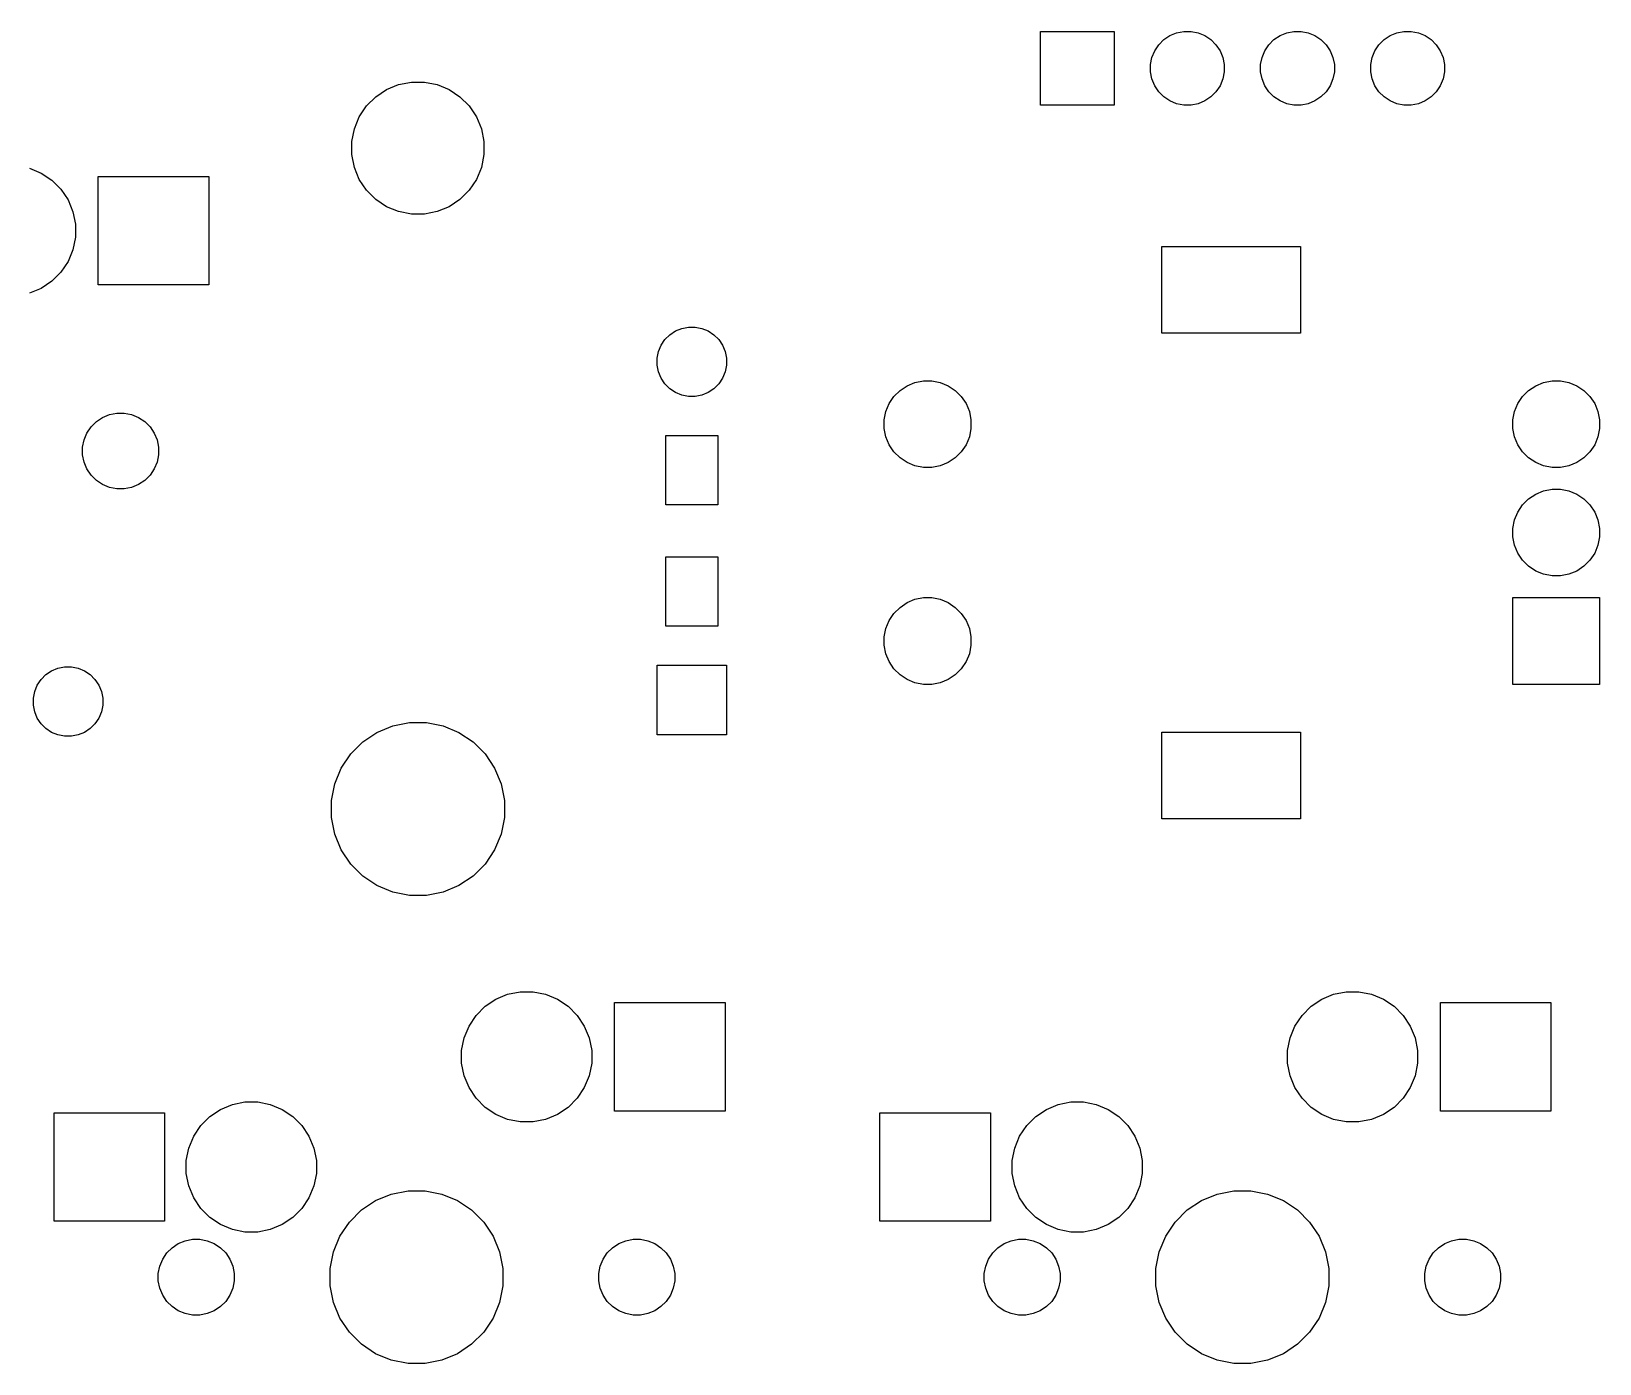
# Model space of a CAD drawing. Extents: x 49 to 351, y -118 to -25.
# Drawn here: x 314.97 to 351.14, y -92.48 to -61.76 of the extents above; entities that cross this region are included whole.
import ezdxf

# ---------------------------------------------------------------- set-up
doc = ezdxf.new("R2010")
doc.units = 0
doc.layers.add('BLACK', color=7, linetype='CONTINUOUS')

msp = doc.modelspace()

# ---------------------------------------------------------------- linework, layer by layer
at = {"layer": 'BLACK', "linetype": 'CONTINUOUS'}
for p, q in [((338.24, -63.461), (338.24, -61.761)), ((338.24, -61.761), (339.94, -61.761)), ((339.94, -61.761), (339.94, -63.461)), ((341.227, -61.8577), (341.382, -61.7937)), ((341.382, -61.7937), (341.546, -61.761)), ((341.546, -61.761), (341.714, -61.761)), ((341.714, -61.761), (341.878, -61.7937)), ((341.878, -61.7937), (342.033, -61.8577)), ((343.767, -61.8577), (343.922, -61.7937)), ((343.922, -61.7937), (344.086, -61.761)), ((344.086, -61.761), (344.254, -61.761)), ((344.254, -61.761), (344.418, -61.7937)), ((344.418, -61.7937), (344.573, -61.8577)), ((346.307, -61.8577), (346.462, -61.7937)), ((346.462, -61.7937), (346.626, -61.761)), ((346.626, -61.761), (346.794, -61.761)), ((346.794, -61.761), (346.958, -61.7937)), ((346.958, -61.7937), (347.113, -61.8577)), ((340.813, -62.3631), (340.877, -62.2084)), ((340.877, -62.2084), (340.97, -62.0692)), ((340.97, -62.0692), (341.088, -61.9508)), ((341.088, -61.9508), (341.227, -61.8577)), ((342.033, -61.8577), (342.172, -61.9508)), ((342.172, -61.9508), (342.29, -62.0692)), ((342.29, -62.0692), (342.383, -62.2084)), ((342.383, -62.2084), (342.447, -62.3631)), ((343.353, -62.3631), (343.417, -62.2084)), ((343.417, -62.2084), (343.51, -62.0692)), ((343.51, -62.0692), (343.628, -61.9508)), ((343.628, -61.9508), (343.767, -61.8577)), ((344.573, -61.8577), (344.712, -61.9508)), ((344.712, -61.9508), (344.83, -62.0692)), ((344.83, -62.0692), (344.923, -62.2084)), ((344.923, -62.2084), (344.987, -62.3631)), ((345.893, -62.3631), (345.957, -62.2084)), ((345.957, -62.2084), (346.05, -62.0692)), ((346.05, -62.0692), (346.168, -61.9508)), ((346.168, -61.9508), (346.307, -61.8577)), ((347.113, -61.8577), (347.252, -61.9508)), ((347.252, -61.9508), (347.37, -62.0692)), ((347.37, -62.0692), (347.463, -62.2084)), ((347.463, -62.2084), (347.527, -62.3631)), ((340.78, -62.5273), (340.813, -62.3631)), ((340.78, -62.6947), (340.78, -62.5273)), ((342.447, -62.3631), (342.48, -62.5273)), ((342.48, -62.5273), (342.48, -62.6947)), ((343.32, -62.5273), (343.353, -62.3631)), ((343.32, -62.6947), (343.32, -62.5273)), ((344.987, -62.3631), (345.02, -62.5273)), ((345.02, -62.5273), (345.02, -62.6947)), ((345.86, -62.5273), (345.893, -62.3631)), ((345.86, -62.6947), (345.86, -62.5273)), ((347.527, -62.3631), (347.56, -62.5273)), ((347.56, -62.5273), (347.56, -62.6947)), ((323.437, -62.9871), (323.732, -62.9285)), ((323.732, -62.9285), (324.032, -62.9285)), ((324.032, -62.9285), (324.326, -62.9871)), ((340.813, -62.8589), (340.78, -62.6947)), ((340.877, -63.0136), (340.813, -62.8589)), ((342.447, -62.8589), (342.383, -63.0136)), ((342.48, -62.6947), (342.447, -62.8589)), ((343.353, -62.8589), (343.32, -62.6947)), ((343.417, -63.0136), (343.353, -62.8589)), ((344.987, -62.8589), (344.923, -63.0136)), ((345.02, -62.6947), (344.987, -62.8589)), ((345.893, -62.8589), (345.86, -62.6947)), ((345.957, -63.0136), (345.893, -62.8589)), ((347.527, -62.8589), (347.463, -63.0136)), ((347.56, -62.6947), (347.527, -62.8589)), ((322.698, -63.481), (322.91, -63.2687)), ((322.91, -63.2687), (323.16, -63.1019)), ((323.16, -63.1019), (323.437, -62.9871)), ((324.326, -62.9871), (324.604, -63.1019)), ((324.604, -63.1019), (324.853, -63.2687)), ((324.853, -63.2687), (325.066, -63.481)), ((340.97, -63.1528), (340.877, -63.0136)), ((341.088, -63.2712), (340.97, -63.1528)), ((341.227, -63.3643), (341.088, -63.2712)), ((342.172, -63.2712), (342.033, -63.3643)), ((342.29, -63.1528), (342.172, -63.2712)), ((342.383, -63.0136), (342.29, -63.1528)), ((343.51, -63.1528), (343.417, -63.0136)), ((343.628, -63.2712), (343.51, -63.1528)), ((343.767, -63.3643), (343.628, -63.2712)), ((344.712, -63.2712), (344.573, -63.3643)), ((344.83, -63.1528), (344.712, -63.2712)), ((344.923, -63.0136), (344.83, -63.1528)), ((346.05, -63.1528), (345.957, -63.0136)), ((346.168, -63.2712), (346.05, -63.1528)), ((346.307, -63.3643), (346.168, -63.2712)), ((347.252, -63.2712), (347.113, -63.3643)), ((347.37, -63.1528), (347.252, -63.2712)), ((347.463, -63.0136), (347.37, -63.1528)), ((322.531, -63.7306), (322.698, -63.481)), ((325.066, -63.481), (325.232, -63.7306)), ((339.94, -63.461), (338.24, -63.461)), ((341.382, -63.4283), (341.227, -63.3643)), ((341.546, -63.461), (341.382, -63.4283)), ((341.714, -63.461), (341.546, -63.461)), ((341.878, -63.4283), (341.714, -63.461)), ((342.033, -63.3643), (341.878, -63.4283)), ((343.922, -63.4283), (343.767, -63.3643)), ((344.086, -63.461), (343.922, -63.4283)), ((344.254, -63.461), (344.086, -63.461)), ((344.418, -63.4283), (344.254, -63.461)), ((344.573, -63.3643), (344.418, -63.4283)), ((346.462, -63.4283), (346.307, -63.3643)), ((346.626, -63.461), (346.462, -63.4283)), ((346.794, -63.461), (346.626, -63.461)), ((346.958, -63.4283), (346.794, -63.461)), ((347.113, -63.3643), (346.958, -63.4283)), ((322.358, -64.3024), (322.416, -64.008)), ((322.416, -64.008), (322.531, -63.7306)), ((325.232, -63.7306), (325.347, -64.008)), ((325.347, -64.008), (325.406, -64.3024)), ((322.358, -64.6026), (322.358, -64.3024)), ((325.406, -64.3024), (325.406, -64.6026)), ((322.416, -64.897), (322.358, -64.6026)), ((325.406, -64.6026), (325.347, -64.897)), ((314.921, -64.9151), (315.194, -65.0282)), ((315.194, -65.0282), (315.44, -65.1924)), ((316.511, -67.6075), (316.511, -65.1075)), ((316.511, -65.1075), (319.061, -65.1075)), ((319.061, -65.1075), (319.061, -67.6075)), ((322.531, -65.1744), (322.416, -64.897)), ((325.347, -64.897), (325.232, -65.1744)), ((315.44, -65.1924), (315.649, -65.4013)), ((315.649, -65.4013), (315.813, -65.647)), ((322.698, -65.424), (322.531, -65.1744)), ((322.91, -65.6363), (322.698, -65.424)), ((325.066, -65.424), (324.853, -65.6363)), ((325.232, -65.1744), (325.066, -65.424)), ((315.813, -65.647), (315.926, -65.92)), ((323.16, -65.8031), (322.91, -65.6363)), ((323.437, -65.9179), (323.16, -65.8031)), ((324.604, -65.8031), (324.326, -65.9179)), ((324.853, -65.6363), (324.604, -65.8031)), ((315.926, -65.92), (315.984, -66.2098)), ((323.732, -65.9765), (323.437, -65.9179)), ((324.032, -65.9765), (323.732, -65.9765)), ((324.326, -65.9179), (324.032, -65.9765)), ((315.984, -66.5052), (315.926, -66.795)), ((315.984, -66.2098), (315.984, -66.5052)), ((315.926, -66.795), (315.813, -67.068)), ((341.039, -68.719), (341.039, -66.719)), ((341.039, -66.719), (344.239, -66.719)), ((344.239, -66.719), (344.239, -68.719)), ((315.813, -67.068), (315.649, -67.3137)), ((315.44, -67.5226), (315.194, -67.6868)), ((315.649, -67.3137), (315.44, -67.5226)), ((319.061, -67.6075), (316.511, -67.6075)), ((315.194, -67.6868), (314.921, -67.7999)), ((329.69, -68.7576), (329.821, -68.67)), ((329.821, -68.67), (329.967, -68.6097)), ((329.967, -68.6097), (330.121, -68.579)), ((330.121, -68.579), (330.279, -68.579)), ((330.279, -68.579), (330.433, -68.6097)), ((330.433, -68.6097), (330.579, -68.67)), ((330.579, -68.67), (330.71, -68.7576)), ((344.239, -68.719), (341.039, -68.719)), ((329.431, -69.1456), (329.491, -69.0001)), ((329.491, -69.0001), (329.579, -68.869)), ((329.579, -68.869), (329.69, -68.7576)), ((330.71, -68.7576), (330.821, -68.869)), ((330.821, -68.869), (330.909, -69.0001)), ((330.909, -69.0001), (330.969, -69.1456)), ((329.4, -69.3002), (329.431, -69.1456)), ((329.4, -69.4578), (329.4, -69.3002)), ((330.969, -69.1456), (331, -69.3002)), ((331, -69.3002), (331, -69.4578)), ((329.431, -69.6124), (329.4, -69.4578)), ((329.491, -69.7579), (329.431, -69.6124)), ((329.579, -69.889), (329.491, -69.7579)), ((330.909, -69.7579), (330.821, -69.889)), ((330.969, -69.6124), (330.909, -69.7579)), ((331, -69.4578), (330.969, -69.6124)), ((329.69, -70.0004), (329.579, -69.889)), ((329.821, -70.088), (329.69, -70.0004)), ((329.967, -70.1483), (329.821, -70.088)), ((330.121, -70.179), (329.967, -70.1483)), ((330.433, -70.1483), (330.279, -70.179)), ((330.579, -70.088), (330.433, -70.1483)), ((330.71, -70.0004), (330.579, -70.088)), ((330.821, -69.889), (330.71, -70.0004)), ((334.862, -70.1815), (335.002, -70.0422)), ((335.002, -70.0422), (335.165, -69.9328)), ((335.165, -69.9328), (335.347, -69.8574)), ((335.347, -69.8574), (335.541, -69.819)), ((335.541, -69.819), (335.737, -69.819)), ((335.737, -69.819), (335.931, -69.8574)), ((335.931, -69.8574), (336.113, -69.9328)), ((336.113, -69.9328), (336.276, -70.0422)), ((336.276, -70.0422), (336.416, -70.1815)), ((349.362, -70.1815), (349.502, -70.0422)), ((349.502, -70.0422), (349.665, -69.9328)), ((349.665, -69.9328), (349.847, -69.8574)), ((349.847, -69.8574), (350.041, -69.819)), ((350.041, -69.819), (350.237, -69.819)), ((350.237, -69.819), (350.431, -69.8574)), ((350.431, -69.8574), (350.613, -69.9328)), ((350.613, -69.9328), (350.776, -70.0422)), ((350.776, -70.0422), (350.916, -70.1815)), ((330.279, -70.179), (330.121, -70.179)), ((334.639, -70.7205), (334.677, -70.5273)), ((334.677, -70.5273), (334.753, -70.3453)), ((334.753, -70.3453), (334.862, -70.1815)), ((336.416, -70.1815), (336.525, -70.3453)), ((336.525, -70.3453), (336.601, -70.5273)), ((336.601, -70.5273), (336.639, -70.7205)), ((349.139, -70.7205), (349.177, -70.5273)), ((349.177, -70.5273), (349.253, -70.3453)), ((349.253, -70.3453), (349.362, -70.1815)), ((350.916, -70.1815), (351.025, -70.3453)), ((351.025, -70.3453), (351.101, -70.5273)), ((351.101, -70.5273), (351.139, -70.7205)), ((316.248, -71.023), (316.344, -70.8797)), ((316.344, -70.8797), (316.466, -70.7578)), ((316.466, -70.7578), (316.609, -70.6621)), ((316.609, -70.6621), (316.769, -70.5961)), ((316.769, -70.5961), (316.938, -70.5625)), ((316.938, -70.5625), (317.11, -70.5625)), ((317.11, -70.5625), (317.279, -70.5961)), ((317.279, -70.5961), (317.438, -70.6621)), ((317.438, -70.6621), (317.582, -70.7578)), ((317.582, -70.7578), (317.703, -70.8797)), ((317.703, -70.8797), (317.799, -71.023)), ((334.639, -70.9175), (334.639, -70.7205)), ((336.639, -70.7205), (336.639, -70.9175)), ((349.139, -70.9175), (349.139, -70.7205)), ((351.139, -70.7205), (351.139, -70.9175)), ((316.149, -71.3513), (316.182, -71.1823)), ((316.182, -71.1823), (316.248, -71.023)), ((317.799, -71.023), (317.865, -71.1823)), ((317.865, -71.1823), (317.899, -71.3513)), ((329.6, -72.679), (329.6, -71.079)), ((329.6, -71.079), (330.8, -71.079)), ((330.8, -71.079), (330.8, -72.679)), ((334.677, -71.1107), (334.639, -70.9175)), ((334.753, -71.2927), (334.677, -71.1107)), ((336.601, -71.1107), (336.525, -71.2927)), ((336.639, -70.9175), (336.601, -71.1107)), ((349.177, -71.1107), (349.139, -70.9175)), ((349.253, -71.2927), (349.177, -71.1107)), ((351.101, -71.1107), (351.025, -71.2927)), ((351.139, -70.9175), (351.101, -71.1107)), ((316.149, -71.5237), (316.149, -71.3513)), ((316.182, -71.6927), (316.149, -71.5237)), ((317.899, -71.5237), (317.865, -71.6927)), ((317.899, -71.3513), (317.899, -71.5237)), ((334.862, -71.4565), (334.753, -71.2927)), ((335.002, -71.5958), (334.862, -71.4565)), ((335.165, -71.7052), (335.002, -71.5958)), ((336.276, -71.5958), (336.113, -71.7052)), ((336.416, -71.4565), (336.276, -71.5958)), ((336.525, -71.2927), (336.416, -71.4565)), ((349.362, -71.4565), (349.253, -71.2927)), ((349.502, -71.5958), (349.362, -71.4565)), ((349.665, -71.7052), (349.502, -71.5958)), ((350.776, -71.5958), (350.613, -71.7052)), ((350.916, -71.4565), (350.776, -71.5958)), ((351.025, -71.2927), (350.916, -71.4565)), ((316.248, -71.852), (316.182, -71.6927)), ((316.344, -71.9953), (316.248, -71.852)), ((317.799, -71.852), (317.703, -71.9953)), ((317.865, -71.6927), (317.799, -71.852)), ((335.347, -71.7806), (335.165, -71.7052)), ((335.541, -71.819), (335.347, -71.7806)), ((335.737, -71.819), (335.541, -71.819)), ((335.931, -71.7806), (335.737, -71.819)), ((336.113, -71.7052), (335.931, -71.7806)), ((349.847, -71.7806), (349.665, -71.7052)), ((350.041, -71.819), (349.847, -71.7806)), ((350.237, -71.819), (350.041, -71.819)), ((350.431, -71.7806), (350.237, -71.819)), ((350.613, -71.7052), (350.431, -71.7806)), ((316.466, -72.1172), (316.344, -71.9953)), ((316.609, -72.2129), (316.466, -72.1172)), ((316.769, -72.2789), (316.609, -72.2129)), ((316.938, -72.3125), (316.769, -72.2789)), ((317.11, -72.3125), (316.938, -72.3125)), ((317.279, -72.2789), (317.11, -72.3125)), ((317.438, -72.2129), (317.279, -72.2789)), ((317.582, -72.1172), (317.438, -72.2129)), ((317.703, -71.9953), (317.582, -72.1172)), ((349.847, -72.3574), (350.041, -72.319)), ((350.041, -72.319), (350.237, -72.319)), ((350.237, -72.319), (350.431, -72.3574)), ((330.8, -72.679), (329.6, -72.679)), ((349.253, -72.8453), (349.362, -72.6815)), ((349.362, -72.6815), (349.502, -72.5422)), ((349.502, -72.5422), (349.665, -72.4328)), ((349.665, -72.4328), (349.847, -72.3574)), ((350.431, -72.3574), (350.613, -72.4328)), ((350.613, -72.4328), (350.776, -72.5422)), ((350.776, -72.5422), (350.916, -72.6815)), ((350.916, -72.6815), (351.025, -72.8453)), ((349.139, -73.2205), (349.177, -73.0273)), ((349.177, -73.0273), (349.253, -72.8453)), ((351.025, -72.8453), (351.101, -73.0273)), ((351.101, -73.0273), (351.139, -73.2205)), ((349.139, -73.4175), (349.139, -73.2205)), ((349.177, -73.6107), (349.139, -73.4175)), ((351.139, -73.4175), (351.101, -73.6107)), ((351.139, -73.2205), (351.139, -73.4175)), ((349.253, -73.7927), (349.177, -73.6107)), ((351.101, -73.6107), (351.025, -73.7927)), ((329.6, -75.479), (329.6, -73.879)), ((329.6, -73.879), (330.8, -73.879)), ((330.8, -73.879), (330.8, -75.479)), ((349.362, -73.9565), (349.253, -73.7927)), ((349.502, -74.0958), (349.362, -73.9565)), ((349.665, -74.2052), (349.502, -74.0958)), ((350.776, -74.0958), (350.613, -74.2052)), ((350.916, -73.9565), (350.776, -74.0958)), ((351.025, -73.7927), (350.916, -73.9565)), ((349.847, -74.2806), (349.665, -74.2052)), ((350.041, -74.319), (349.847, -74.2806)), ((350.237, -74.319), (350.041, -74.319)), ((350.431, -74.2806), (350.237, -74.319)), ((350.613, -74.2052), (350.431, -74.2806)), ((335.165, -74.9328), (335.347, -74.8574)), ((335.347, -74.8574), (335.541, -74.819)), ((335.541, -74.819), (335.737, -74.819)), ((335.737, -74.819), (335.931, -74.8574)), ((335.931, -74.8574), (336.113, -74.9328)), ((349.139, -76.819), (349.139, -74.819)), ((349.139, -74.819), (351.139, -74.819)), ((351.139, -74.819), (351.139, -76.819)), ((334.753, -75.3453), (334.862, -75.1815)), ((334.862, -75.1815), (335.002, -75.0422)), ((335.002, -75.0422), (335.165, -74.9328)), ((336.113, -74.9328), (336.276, -75.0422)), ((336.276, -75.0422), (336.416, -75.1815)), ((336.416, -75.1815), (336.525, -75.3453)), ((330.8, -75.479), (329.6, -75.479)), ((334.639, -75.7205), (334.677, -75.5273)), ((334.677, -75.5273), (334.753, -75.3453)), ((336.525, -75.3453), (336.601, -75.5273)), ((336.601, -75.5273), (336.639, -75.7205)), ((334.639, -75.9175), (334.639, -75.7205)), ((334.677, -76.1107), (334.639, -75.9175)), ((336.639, -75.9175), (336.601, -76.1107)), ((336.639, -75.7205), (336.639, -75.9175)), ((334.753, -76.2927), (334.677, -76.1107)), ((334.862, -76.4565), (334.753, -76.2927)), ((336.525, -76.2927), (336.416, -76.4565)), ((336.601, -76.1107), (336.525, -76.2927)), ((315.191, -76.706), (315.302, -76.5946)), ((315.302, -76.5946), (315.433, -76.507)), ((315.433, -76.507), (315.579, -76.4467)), ((315.579, -76.4467), (315.733, -76.416)), ((315.733, -76.416), (315.891, -76.416)), ((315.891, -76.416), (316.045, -76.4467)), ((316.045, -76.4467), (316.191, -76.507)), ((316.191, -76.507), (316.322, -76.5946)), ((316.322, -76.5946), (316.433, -76.706)), ((329.4, -77.979), (329.4, -76.379)), ((329.4, -76.379), (331, -76.379)), ((331, -76.379), (331, -77.979)), ((335.002, -76.5958), (334.862, -76.4565)), ((335.165, -76.7052), (335.002, -76.5958)), ((336.276, -76.5958), (336.113, -76.7052)), ((336.416, -76.4565), (336.276, -76.5958)), ((315.012, -77.1372), (315.043, -76.9826)), ((315.043, -76.9826), (315.103, -76.8371)), ((315.103, -76.8371), (315.191, -76.706)), ((316.433, -76.706), (316.521, -76.8371)), ((316.521, -76.8371), (316.581, -76.9826)), ((316.581, -76.9826), (316.612, -77.1372)), ((335.347, -76.7806), (335.165, -76.7052)), ((335.541, -76.819), (335.347, -76.7806)), ((335.737, -76.819), (335.541, -76.819)), ((335.931, -76.7806), (335.737, -76.819)), ((336.113, -76.7052), (335.931, -76.7806)), ((351.139, -76.819), (349.139, -76.819)), ((315.012, -77.2948), (315.012, -77.1372)), ((315.043, -77.4494), (315.012, -77.2948)), ((316.612, -77.2948), (316.581, -77.4494)), ((316.612, -77.1372), (316.612, -77.2948)), ((315.103, -77.5949), (315.043, -77.4494)), ((315.191, -77.726), (315.103, -77.5949)), ((315.302, -77.8374), (315.191, -77.726)), ((316.433, -77.726), (316.322, -77.8374)), ((316.521, -77.5949), (316.433, -77.726)), ((316.581, -77.4494), (316.521, -77.5949)), ((323.3, -77.7752), (323.685, -77.6986)), ((323.685, -77.6986), (324.078, -77.6986)), ((324.078, -77.6986), (324.463, -77.7752)), ((315.433, -77.925), (315.302, -77.8374)), ((315.579, -77.9853), (315.433, -77.925)), ((315.733, -78.016), (315.579, -77.9853)), ((315.891, -78.016), (315.733, -78.016)), ((316.045, -77.9853), (315.891, -78.016)), ((316.191, -77.925), (316.045, -77.9853)), ((316.322, -77.8374), (316.191, -77.925)), ((322.611, -78.1437), (322.937, -77.9255)), ((322.937, -77.9255), (323.3, -77.7752)), ((324.463, -77.7752), (324.826, -77.9255)), ((324.826, -77.9255), (325.153, -78.1437)), ((331, -77.979), (329.4, -77.979)), ((341.039, -79.919), (341.039, -77.919)), ((341.039, -77.919), (344.239, -77.919)), ((344.239, -77.919), (344.239, -79.919)), ((322.115, -78.748), (322.333, -78.4215)), ((322.333, -78.4215), (322.611, -78.1437)), ((325.153, -78.1437), (325.431, -78.4215)), ((325.431, -78.4215), (325.649, -78.748)), ((321.964, -79.1109), (322.115, -78.748)), ((325.649, -78.748), (325.799, -79.1109)), ((321.888, -79.4961), (321.964, -79.1109)), ((325.799, -79.1109), (325.876, -79.4961)), ((321.888, -79.8889), (321.888, -79.4961)), ((325.876, -79.4961), (325.876, -79.8889)), ((321.964, -80.2741), (321.888, -79.8889)), ((325.876, -79.8889), (325.799, -80.2741)), ((344.239, -79.919), (341.039, -79.919)), ((322.115, -80.637), (321.964, -80.2741)), ((325.799, -80.2741), (325.649, -80.637)), ((322.333, -80.9635), (322.115, -80.637)), ((325.649, -80.637), (325.431, -80.9635)), ((322.611, -81.2413), (322.333, -80.9635)), ((325.431, -80.9635), (325.153, -81.2413)), ((322.937, -81.4595), (322.611, -81.2413)), ((325.153, -81.2413), (324.826, -81.4595)), ((323.3, -81.6098), (322.937, -81.4595)), ((323.685, -81.6864), (323.3, -81.6098)), ((324.078, -81.6864), (323.685, -81.6864)), ((324.463, -81.6098), (324.078, -81.6864)), ((324.826, -81.4595), (324.463, -81.6098)), ((325.952, -83.9651), (326.242, -83.9075)), ((326.242, -83.9075), (326.538, -83.9075)), ((326.538, -83.9075), (326.828, -83.9651)), ((345.002, -83.9651), (345.292, -83.9075)), ((345.292, -83.9075), (345.588, -83.9075)), ((345.588, -83.9075), (345.878, -83.9651)), ((325.225, -84.4513), (325.434, -84.2424)), ((325.434, -84.2424), (325.679, -84.0782)), ((325.679, -84.0782), (325.952, -83.9651)), ((326.828, -83.9651), (327.101, -84.0782)), ((327.101, -84.0782), (327.346, -84.2424)), ((327.346, -84.2424), (327.555, -84.4513)), ((328.417, -86.6575), (328.417, -84.1575)), ((328.417, -84.1575), (330.967, -84.1575)), ((330.967, -84.1575), (330.967, -86.6575)), ((344.275, -84.4513), (344.484, -84.2424)), ((344.484, -84.2424), (344.729, -84.0782)), ((344.729, -84.0782), (345.002, -83.9651)), ((345.878, -83.9651), (346.151, -84.0782)), ((346.151, -84.0782), (346.396, -84.2424)), ((346.396, -84.2424), (346.605, -84.4513)), ((347.467, -86.6575), (347.467, -84.1575)), ((347.467, -84.1575), (350.017, -84.1575)), ((350.017, -84.1575), (350.017, -86.6575)), ((325.061, -84.697), (325.225, -84.4513)), ((327.555, -84.4513), (327.719, -84.697)), ((344.111, -84.697), (344.275, -84.4513)), ((346.605, -84.4513), (346.769, -84.697)), ((324.89, -85.2598), (324.948, -84.97)), ((324.948, -84.97), (325.061, -84.697)), ((327.719, -84.697), (327.832, -84.97)), ((327.832, -84.97), (327.89, -85.2598)), ((343.94, -85.2598), (343.998, -84.97)), ((343.998, -84.97), (344.111, -84.697)), ((346.769, -84.697), (346.882, -84.97)), ((346.882, -84.97), (346.94, -85.2598)), ((324.89, -85.5552), (324.89, -85.2598)), ((327.89, -85.2598), (327.89, -85.5552)), ((343.94, -85.5552), (343.94, -85.2598)), ((346.94, -85.2598), (346.94, -85.5552)), ((324.948, -85.845), (324.89, -85.5552)), ((327.89, -85.5552), (327.832, -85.845)), ((343.998, -85.845), (343.94, -85.5552)), ((346.94, -85.5552), (346.882, -85.845)), ((325.061, -86.118), (324.948, -85.845)), ((327.832, -85.845), (327.719, -86.118)), ((344.111, -86.118), (343.998, -85.845)), ((346.882, -85.845), (346.769, -86.118)), ((319.602, -86.5051), (319.892, -86.4475)), ((319.892, -86.4475), (320.188, -86.4475)), ((320.188, -86.4475), (320.478, -86.5051)), ((325.225, -86.3637), (325.061, -86.118)), ((325.434, -86.5726), (325.225, -86.3637)), ((327.555, -86.3637), (327.346, -86.5726)), ((327.719, -86.118), (327.555, -86.3637)), ((338.652, -86.5051), (338.942, -86.4475)), ((338.942, -86.4475), (339.238, -86.4475)), ((339.238, -86.4475), (339.528, -86.5051)), ((344.275, -86.3637), (344.111, -86.118)), ((344.484, -86.5726), (344.275, -86.3637)), ((346.605, -86.3637), (346.396, -86.5726)), ((346.769, -86.118), (346.605, -86.3637)), ((315.49, -89.1975), (315.49, -86.6975)), ((315.49, -86.6975), (318.04, -86.6975)), ((318.04, -86.6975), (318.04, -89.1975)), ((318.875, -86.9913), (319.084, -86.7824)), ((319.084, -86.7824), (319.329, -86.6182)), ((319.329, -86.6182), (319.602, -86.5051)), ((320.478, -86.5051), (320.751, -86.6182)), ((320.751, -86.6182), (320.996, -86.7824)), ((320.996, -86.7824), (321.205, -86.9913)), ((325.679, -86.7368), (325.434, -86.5726)), ((325.952, -86.8499), (325.679, -86.7368)), ((327.101, -86.7368), (326.828, -86.8499)), ((327.346, -86.5726), (327.101, -86.7368)), ((330.967, -86.6575), (328.417, -86.6575)), ((334.54, -89.1975), (334.54, -86.6975)), ((334.54, -86.6975), (337.09, -86.6975)), ((337.09, -86.6975), (337.09, -89.1975)), ((337.925, -86.9913), (338.134, -86.7824)), ((338.134, -86.7824), (338.379, -86.6182)), ((338.379, -86.6182), (338.652, -86.5051)), ((339.528, -86.5051), (339.801, -86.6182)), ((339.801, -86.6182), (340.046, -86.7824)), ((340.046, -86.7824), (340.255, -86.9913)), ((344.729, -86.7368), (344.484, -86.5726)), ((345.002, -86.8499), (344.729, -86.7368)), ((346.151, -86.7368), (345.878, -86.8499)), ((346.396, -86.5726), (346.151, -86.7368)), ((350.017, -86.6575), (347.467, -86.6575)), ((318.711, -87.237), (318.875, -86.9913)), ((321.205, -86.9913), (321.369, -87.237)), ((326.242, -86.9075), (325.952, -86.8499)), ((326.538, -86.9075), (326.242, -86.9075)), ((326.828, -86.8499), (326.538, -86.9075)), ((337.761, -87.237), (337.925, -86.9913)), ((340.255, -86.9913), (340.419, -87.237)), ((345.292, -86.9075), (345.002, -86.8499)), ((345.588, -86.9075), (345.292, -86.9075)), ((345.878, -86.8499), (345.588, -86.9075)), ((318.54, -87.7998), (318.598, -87.51)), ((318.598, -87.51), (318.711, -87.237)), ((321.369, -87.237), (321.482, -87.51)), ((321.482, -87.51), (321.54, -87.7998)), ((337.59, -87.7998), (337.648, -87.51)), ((337.648, -87.51), (337.761, -87.237)), ((340.419, -87.237), (340.532, -87.51)), ((340.532, -87.51), (340.59, -87.7998)), ((318.54, -88.0952), (318.54, -87.7998)), ((321.54, -87.7998), (321.54, -88.0952)), ((337.59, -88.0952), (337.59, -87.7998)), ((340.59, -87.7998), (340.59, -88.0952)), ((318.598, -88.385), (318.54, -88.0952)), ((321.54, -88.0952), (321.482, -88.385)), ((337.648, -88.385), (337.59, -88.0952)), ((340.59, -88.0952), (340.532, -88.385)), ((318.711, -88.658), (318.598, -88.385)), ((321.482, -88.385), (321.369, -88.658)), ((322.906, -88.7205), (323.268, -88.5702)), ((323.268, -88.5702), (323.654, -88.4936)), ((323.654, -88.4936), (324.046, -88.4936)), ((324.046, -88.4936), (324.432, -88.5702)), ((324.432, -88.5702), (324.794, -88.7205)), ((337.761, -88.658), (337.648, -88.385)), ((340.532, -88.385), (340.419, -88.658)), ((341.956, -88.7205), (342.318, -88.5702)), ((342.318, -88.5702), (342.704, -88.4936)), ((342.704, -88.4936), (343.096, -88.4936)), ((343.096, -88.4936), (343.482, -88.5702)), ((343.482, -88.5702), (343.844, -88.7205)), ((318.875, -88.9037), (318.711, -88.658)), ((319.084, -89.1126), (318.875, -88.9037)), ((321.205, -88.9037), (320.996, -89.1126)), ((321.369, -88.658), (321.205, -88.9037)), ((322.301, -89.2165), (322.579, -88.9387)), ((322.579, -88.9387), (322.906, -88.7205)), ((324.794, -88.7205), (325.121, -88.9387)), ((325.121, -88.9387), (325.399, -89.2165)), ((337.925, -88.9037), (337.761, -88.658)), ((338.134, -89.1126), (337.925, -88.9037)), ((340.255, -88.9037), (340.046, -89.1126)), ((340.419, -88.658), (340.255, -88.9037)), ((341.351, -89.2165), (341.629, -88.9387)), ((341.629, -88.9387), (341.956, -88.7205)), ((343.844, -88.7205), (344.171, -88.9387)), ((344.171, -88.9387), (344.449, -89.2165)), ((318.04, -89.1975), (315.49, -89.1975)), ((319.329, -89.2768), (319.084, -89.1126)), ((319.602, -89.3899), (319.329, -89.2768)), ((320.751, -89.2768), (320.478, -89.3899)), ((320.996, -89.1126), (320.751, -89.2768)), ((322.083, -89.543), (322.301, -89.2165)), ((325.399, -89.2165), (325.617, -89.543)), ((337.09, -89.1975), (334.54, -89.1975)), ((338.379, -89.2768), (338.134, -89.1126)), ((338.652, -89.3899), (338.379, -89.2768)), ((339.801, -89.2768), (339.528, -89.3899)), ((340.046, -89.1126), (339.801, -89.2768)), ((341.133, -89.543), (341.351, -89.2165)), ((344.449, -89.2165), (344.667, -89.543)), ((318.356, -89.7121), (318.515, -89.6461)), ((318.515, -89.6461), (318.684, -89.6125)), ((318.684, -89.6125), (318.856, -89.6125)), ((318.856, -89.6125), (319.025, -89.6461)), ((319.025, -89.6461), (319.184, -89.7121)), ((319.892, -89.4475), (319.602, -89.3899)), ((320.188, -89.4475), (319.892, -89.4475)), ((320.478, -89.3899), (320.188, -89.4475)), ((321.933, -89.9059), (322.083, -89.543)), ((325.617, -89.543), (325.767, -89.9059)), ((328.516, -89.7121), (328.675, -89.6461)), ((328.675, -89.6461), (328.844, -89.6125)), ((328.844, -89.6125), (329.016, -89.6125)), ((329.016, -89.6125), (329.185, -89.6461)), ((329.185, -89.6461), (329.344, -89.7121)), ((337.406, -89.7121), (337.565, -89.6461)), ((337.565, -89.6461), (337.734, -89.6125)), ((337.734, -89.6125), (337.906, -89.6125)), ((337.906, -89.6125), (338.075, -89.6461)), ((338.075, -89.6461), (338.234, -89.7121)), ((338.942, -89.4475), (338.652, -89.3899)), ((339.238, -89.4475), (338.942, -89.4475)), ((339.528, -89.3899), (339.238, -89.4475)), ((340.983, -89.9059), (341.133, -89.543)), ((344.667, -89.543), (344.817, -89.9059)), ((347.566, -89.7121), (347.725, -89.6461)), ((347.725, -89.6461), (347.894, -89.6125)), ((347.894, -89.6125), (348.066, -89.6125)), ((348.066, -89.6125), (348.235, -89.6461)), ((348.235, -89.6461), (348.394, -89.7121)), ((317.995, -90.073), (318.09, -89.9297)), ((318.09, -89.9297), (318.212, -89.8078)), ((318.212, -89.8078), (318.356, -89.7121)), ((319.184, -89.7121), (319.328, -89.8078)), ((319.328, -89.8078), (319.45, -89.9297)), ((319.45, -89.9297), (319.545, -90.073)), ((321.856, -90.2911), (321.933, -89.9059)), ((325.767, -89.9059), (325.844, -90.2911)), ((328.155, -90.073), (328.25, -89.9297)), ((328.25, -89.9297), (328.372, -89.8078)), ((328.372, -89.8078), (328.516, -89.7121)), ((329.344, -89.7121), (329.488, -89.8078)), ((329.488, -89.8078), (329.61, -89.9297)), ((329.61, -89.9297), (329.705, -90.073)), ((337.045, -90.073), (337.14, -89.9297)), ((337.14, -89.9297), (337.262, -89.8078)), ((337.262, -89.8078), (337.406, -89.7121)), ((338.234, -89.7121), (338.378, -89.8078)), ((338.378, -89.8078), (338.5, -89.9297)), ((338.5, -89.9297), (338.595, -90.073)), ((340.906, -90.2911), (340.983, -89.9059)), ((344.817, -89.9059), (344.894, -90.2911)), ((347.205, -90.073), (347.3, -89.9297)), ((347.3, -89.9297), (347.422, -89.8078)), ((347.422, -89.8078), (347.566, -89.7121)), ((348.394, -89.7121), (348.538, -89.8078)), ((348.538, -89.8078), (348.66, -89.9297)), ((348.66, -89.9297), (348.755, -90.073)), ((317.895, -90.4013), (317.929, -90.2323)), ((317.895, -90.5737), (317.895, -90.4013)), ((317.929, -90.2323), (317.995, -90.073)), ((319.545, -90.073), (319.611, -90.2323)), ((319.611, -90.2323), (319.645, -90.4013)), ((319.645, -90.4013), (319.645, -90.5737)), ((321.856, -90.6839), (321.856, -90.2911)), ((325.844, -90.2911), (325.844, -90.6839)), ((328.055, -90.4013), (328.089, -90.2323)), ((328.055, -90.5737), (328.055, -90.4013)), ((328.089, -90.2323), (328.155, -90.073)), ((329.705, -90.073), (329.771, -90.2323)), ((329.771, -90.2323), (329.805, -90.4013)), ((329.805, -90.4013), (329.805, -90.5737)), ((336.945, -90.4013), (336.979, -90.2323)), ((336.945, -90.5737), (336.945, -90.4013)), ((336.979, -90.2323), (337.045, -90.073)), ((338.595, -90.073), (338.661, -90.2323)), ((338.661, -90.2323), (338.695, -90.4013)), ((338.695, -90.4013), (338.695, -90.5737)), ((340.906, -90.6839), (340.906, -90.2911)), ((344.894, -90.2911), (344.894, -90.6839)), ((347.105, -90.4013), (347.139, -90.2323)), ((347.105, -90.5737), (347.105, -90.4013)), ((347.139, -90.2323), (347.205, -90.073)), ((348.755, -90.073), (348.821, -90.2323)), ((348.821, -90.2323), (348.855, -90.4013)), ((348.855, -90.4013), (348.855, -90.5737)), ((317.929, -90.7427), (317.895, -90.5737)), ((317.995, -90.902), (317.929, -90.7427)), ((319.611, -90.7427), (319.545, -90.902)), ((319.645, -90.5737), (319.611, -90.7427)), ((321.933, -91.0691), (321.856, -90.6839)), ((325.844, -90.6839), (325.767, -91.0691)), ((328.089, -90.7427), (328.055, -90.5737)), ((328.155, -90.902), (328.089, -90.7427)), ((329.771, -90.7427), (329.705, -90.902)), ((329.805, -90.5737), (329.771, -90.7427)), ((336.979, -90.7427), (336.945, -90.5737)), ((337.045, -90.902), (336.979, -90.7427)), ((338.661, -90.7427), (338.595, -90.902)), ((338.695, -90.5737), (338.661, -90.7427)), ((340.983, -91.0691), (340.906, -90.6839)), ((344.894, -90.6839), (344.817, -91.0691)), ((347.139, -90.7427), (347.105, -90.5737)), ((347.205, -90.902), (347.139, -90.7427)), ((348.821, -90.7427), (348.755, -90.902)), ((348.855, -90.5737), (348.821, -90.7427)), ((318.09, -91.0453), (317.995, -90.902)), ((318.212, -91.1672), (318.09, -91.0453)), ((319.45, -91.0453), (319.328, -91.1672)), ((319.545, -90.902), (319.45, -91.0453)), ((322.083, -91.432), (321.933, -91.0691)), ((325.767, -91.0691), (325.617, -91.432)), ((328.25, -91.0453), (328.155, -90.902)), ((328.372, -91.1672), (328.25, -91.0453)), ((329.61, -91.0453), (329.488, -91.1672)), ((329.705, -90.902), (329.61, -91.0453)), ((337.14, -91.0453), (337.045, -90.902)), ((337.262, -91.1672), (337.14, -91.0453)), ((338.5, -91.0453), (338.378, -91.1672)), ((338.595, -90.902), (338.5, -91.0453)), ((341.133, -91.432), (340.983, -91.0691)), ((344.817, -91.0691), (344.667, -91.432)), ((347.3, -91.0453), (347.205, -90.902)), ((347.422, -91.1672), (347.3, -91.0453)), ((348.66, -91.0453), (348.538, -91.1672)), ((348.755, -90.902), (348.66, -91.0453)), ((318.356, -91.2629), (318.212, -91.1672)), ((318.515, -91.3289), (318.356, -91.2629)), ((318.684, -91.3625), (318.515, -91.3289)), ((318.856, -91.3625), (318.684, -91.3625)), ((319.025, -91.3289), (318.856, -91.3625)), ((319.184, -91.2629), (319.025, -91.3289)), ((319.328, -91.1672), (319.184, -91.2629)), ((322.301, -91.7585), (322.083, -91.432)), ((325.617, -91.432), (325.399, -91.7585)), ((328.516, -91.2629), (328.372, -91.1672)), ((328.675, -91.3289), (328.516, -91.2629)), ((328.844, -91.3625), (328.675, -91.3289)), ((329.016, -91.3625), (328.844, -91.3625)), ((329.185, -91.3289), (329.016, -91.3625)), ((329.344, -91.2629), (329.185, -91.3289)), ((329.488, -91.1672), (329.344, -91.2629)), ((337.406, -91.2629), (337.262, -91.1672)), ((337.565, -91.3289), (337.406, -91.2629)), ((337.734, -91.3625), (337.565, -91.3289)), ((337.906, -91.3625), (337.734, -91.3625)), ((338.075, -91.3289), (337.906, -91.3625)), ((338.234, -91.2629), (338.075, -91.3289)), ((338.378, -91.1672), (338.234, -91.2629)), ((341.351, -91.7585), (341.133, -91.432)), ((344.667, -91.432), (344.449, -91.7585)), ((347.566, -91.2629), (347.422, -91.1672)), ((347.725, -91.3289), (347.566, -91.2629)), ((347.894, -91.3625), (347.725, -91.3289)), ((348.066, -91.3625), (347.894, -91.3625)), ((348.235, -91.3289), (348.066, -91.3625)), ((348.394, -91.2629), (348.235, -91.3289)), ((348.538, -91.1672), (348.394, -91.2629)), ((322.579, -92.0363), (322.301, -91.7585)), ((325.399, -91.7585), (325.121, -92.0363)), ((341.629, -92.0363), (341.351, -91.7585)), ((344.449, -91.7585), (344.171, -92.0363)), ((322.906, -92.2545), (322.579, -92.0363)), ((325.121, -92.0363), (324.794, -92.2545)), ((341.956, -92.2545), (341.629, -92.0363)), ((344.171, -92.0363), (343.844, -92.2545)), ((323.268, -92.4048), (322.906, -92.2545)), ((323.654, -92.4814), (323.268, -92.4048)), ((324.046, -92.4814), (323.654, -92.4814)), ((324.432, -92.4048), (324.046, -92.4814)), ((324.794, -92.2545), (324.432, -92.4048)), ((342.318, -92.4048), (341.956, -92.2545)), ((342.704, -92.4814), (342.318, -92.4048)), ((343.096, -92.4814), (342.704, -92.4814)), ((343.482, -92.4048), (343.096, -92.4814)), ((343.844, -92.2545), (343.482, -92.4048))]:
    msp.add_line(p, q, dxfattribs=at)

doc.saveas('drawing.dxf')
